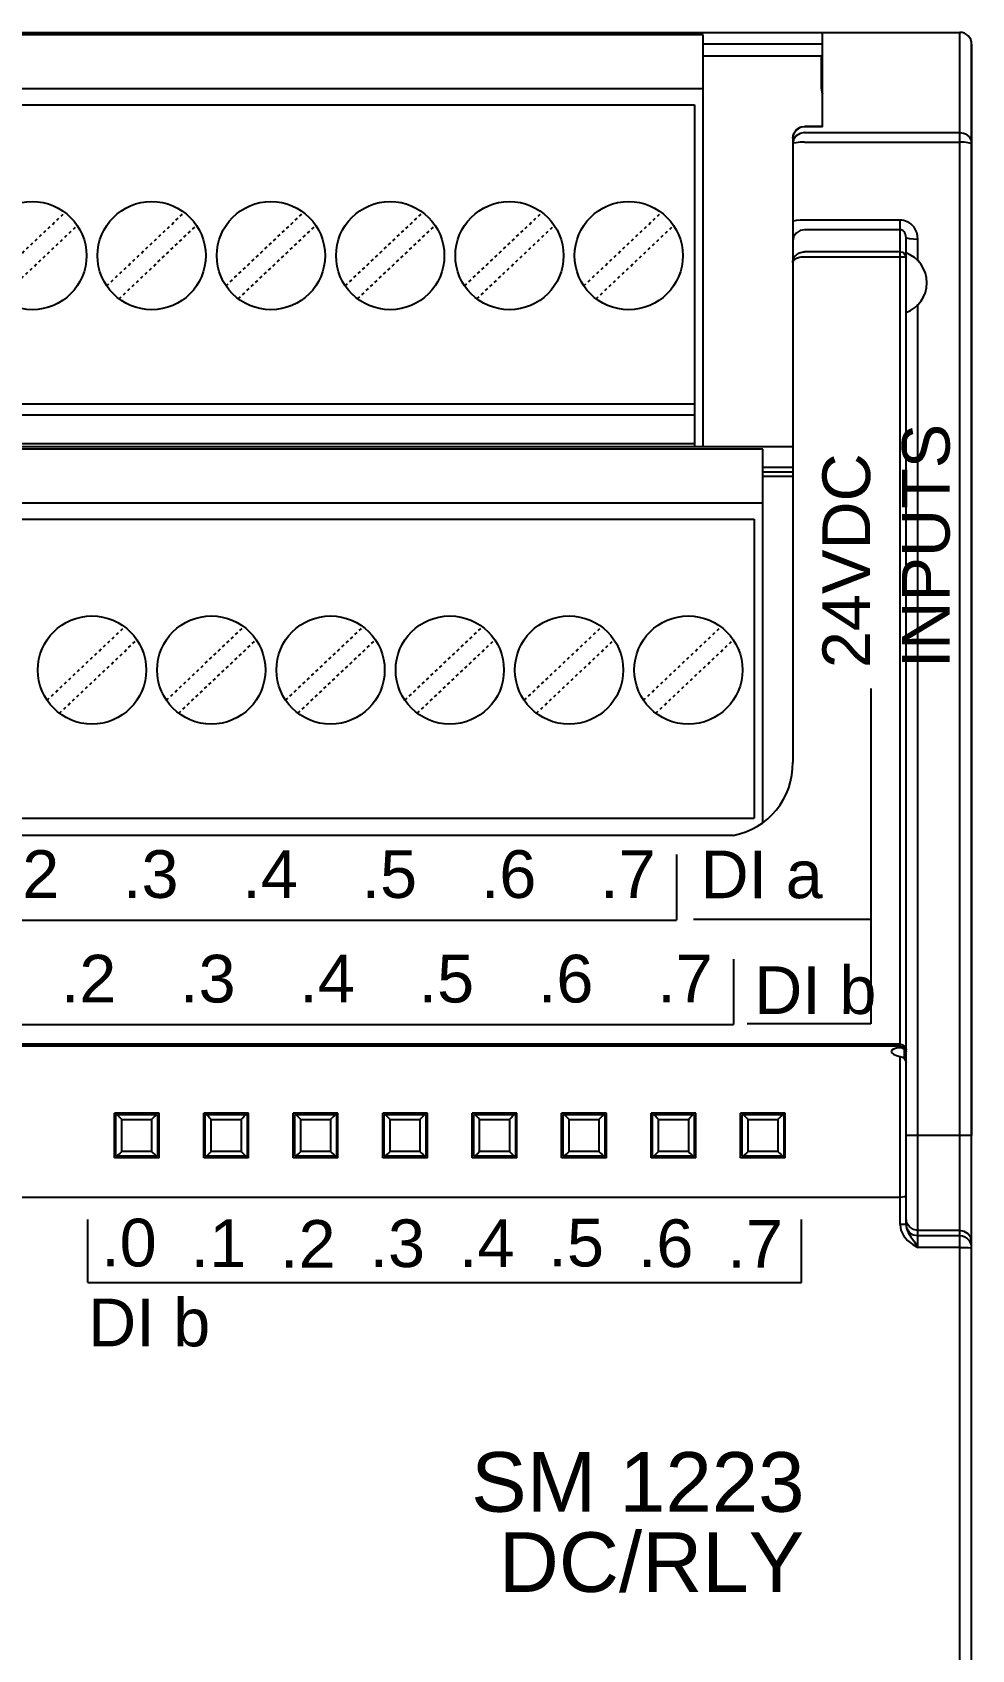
# Model space of a CAD drawing. Header units: inches. Extents: x 57 to 2760, y -193 to 2149.
# Drawn here: x 433.5 to 465, y 1419.4 to 1473.7 of the extents above; entities that cross this region are included whole.
import ezdxf

# ---------------------------------------------------------------- set-up
doc = ezdxf.new("R2010")
doc.units = ezdxf.units.IN
doc.header["$MEASUREMENT"] = 0
doc.linetypes.add('DOT', pattern=[0.2, 0.1, -0.1])
doc.styles.get("Standard").update_dxf_attribs({"font": 'arial.ttf'})

msp = doc.modelspace()

# ---------------------------------------------------------------- linework, layer by layer
at = {"color": 7, "linetype": 'Continuous'}
for p, q in [((395.37329, 1473.68422), (464.57329, 1473.68422)), ((455.97329, 1473.60422), (410.97329, 1473.60422)), ((455.97329, 1459.78895), (455.97329, 1473.60422)), ((459.97329, 1470.51791), (459.97329, 1473.68422)), ((464.57329, 1373.68422), (464.57329, 1473.68422)), ((459.97329, 1473.28422), (455.97329, 1473.28422)), ((464.97329, 1473.28422), (464.97329, 1436.68422)), ((464.97329, 1374.08422), (464.97329, 1473.28422)), ((459.97329, 1472.88422), (455.97329, 1472.88422)), ((459.92329, 1472.88422), (459.92329, 1471.88422)), ((455.97329, 1471.79422), (410.97329, 1471.79422)), ((459.97329, 1471.74784), (459.94488, 1471.74784)), ((411.26329, 1471.25422), (455.68329, 1471.25422)), ((455.68329, 1471.25422), (455.68329, 1459.78895)), ((459.1504, 1470.45221), (459.05727, 1470.36804)), ((459.25765, 1470.50138), (459.1504, 1470.45221)), ((459.22208, 1470.5009), (459.37329, 1470.53058)), ((459.37329, 1470.51791), (459.25765, 1470.50138)), ((459.97329, 1470.53058), (459.37329, 1470.53058)), ((459.97329, 1470.51791), (459.37329, 1470.51791)), ((459.37329, 1470.32249), (464.57329, 1470.32249)), ((458.97329, 1470.13058), (458.97329, 1449.20822)), ((459.00389, 1470.08424), (458.97329, 1469.93594)), ((459.37329, 1470.00264), (464.57329, 1470.00264)), ((462.57329, 1467.38679), (459.37329, 1467.38679)), ((462.57329, 1467.06189), (459.37329, 1467.06189)), ((462.57329, 1439.62007), (462.57329, 1467.38679)), ((462.77329, 1439.47356), (462.77329, 1466.80039)), ((463.17329, 1466.007), (463.17329, 1466.74021)), ((462.57329, 1466.3199), (459.37329, 1466.3199)), ((462.57329, 1466.14705), (459.37329, 1466.14842)), ((463.17329, 1432.92192), (463.17329, 1464.56144)), ((411.26329, 1461.22222), (455.68329, 1461.22222)), ((411.26329, 1460.85511), (455.68329, 1460.85511)), ((411.26329, 1459.89022), (455.68329, 1459.89022)), ((409.97329, 1459.78895), (458.97329, 1459.78895)), ((457.97329, 1459.70422), (412.97329, 1459.70422)), ((457.97329, 1447.17599), (457.97329, 1459.70422)), ((458.97329, 1459.08422), (457.97329, 1459.08422)), ((458.97329, 1458.92674), (457.97329, 1458.92674)), ((458.97329, 1458.78422), (457.97329, 1458.78422)), ((457.97329, 1457.89422), (412.97329, 1457.89422)), ((413.26329, 1457.35422), (457.68329, 1457.35422)), ((457.68329, 1457.35422), (457.68329, 1447.32222)), ((413.26329, 1447.32222), (457.68329, 1447.32222)), ((456.97319, 1446.74622), (411.97329, 1446.74622)), ((462.57329, 1439.7402), (397.37329, 1439.7402)), ((462.57329, 1439.6728), (397.37329, 1439.6728)), ((462.57329, 1433.69686), (462.57329, 1439.32986)), ((462.72329, 1439.25312), (462.72329, 1439.56094)), ((462.77329, 1433.69214), (462.77329, 1439.43507)), ((462.77329, 1434.68066), (462.77329, 1439.12725)), ((436.22329, 1435.93422), (436.22329, 1437.43422)), ((437.72329, 1437.43422), (436.22329, 1437.43422)), ((436.22329, 1437.18422), (436.27329, 1437.18422)), ((436.27329, 1435.98422), (436.27329, 1437.38422)), ((436.27329, 1437.38422), (437.67329, 1437.38422)), ((436.47329, 1437.21993), (437.47329, 1437.21993)), ((436.47336, 1436.1485), (436.47336, 1437.21993)), ((437.47321, 1437.21993), (437.47321, 1436.1485)), ((437.67329, 1437.38422), (437.67329, 1435.98422)), ((437.72329, 1435.93422), (437.72329, 1437.43422)), ((439.22329, 1435.93422), (439.22329, 1437.43422)), ((440.72329, 1437.43422), (439.22329, 1437.43422)), ((439.27329, 1435.98422), (439.27329, 1437.38422)), ((439.27329, 1437.38422), (440.67329, 1437.38422)), ((439.47329, 1437.21993), (440.47329, 1437.21993)), ((439.47336, 1436.1485), (439.47336, 1437.21993)), ((440.47321, 1437.21993), (440.47321, 1436.1485)), ((440.67329, 1437.38422), (440.67329, 1435.98422)), ((440.72329, 1435.93422), (440.72329, 1437.43422)), ((442.22329, 1435.93422), (442.22329, 1437.43422)), ((443.72329, 1437.43422), (442.22329, 1437.43422)), ((442.27329, 1435.98422), (442.27329, 1437.38422)), ((442.27329, 1437.38422), (443.67329, 1437.38422)), ((442.47329, 1437.21993), (443.47329, 1437.21993)), ((442.47336, 1436.1485), (442.47336, 1437.21993)), ((443.47321, 1437.21993), (443.47321, 1436.1485)), ((443.67329, 1437.38422), (443.67329, 1435.98422)), ((443.72329, 1435.93422), (443.72329, 1437.43422)), ((445.22329, 1435.93422), (445.22329, 1437.43422)), ((446.72329, 1437.43422), (445.22329, 1437.43422)), ((445.27329, 1435.98422), (445.27329, 1437.38422)), ((445.27329, 1437.38422), (446.67329, 1437.38422)), ((445.47329, 1437.21993), (446.47329, 1437.21993)), ((445.47336, 1436.1485), (445.47336, 1437.21993)), ((446.47321, 1437.21993), (446.47321, 1436.1485)), ((446.67329, 1437.38422), (446.67329, 1435.98422)), ((446.72329, 1435.93422), (446.72329, 1437.43422)), ((449.72329, 1437.43422), (448.22329, 1437.43422)), ((448.22329, 1435.93422), (448.22329, 1437.43422)), ((448.27329, 1437.38422), (449.67329, 1437.38422)), ((448.27329, 1435.98422), (448.27329, 1437.38422)), ((448.47329, 1437.21993), (449.47329, 1437.21993)), ((448.47336, 1436.1485), (448.47336, 1437.21993)), ((449.47321, 1437.21993), (449.47321, 1436.1485)), ((449.67329, 1437.38422), (449.67329, 1435.98422)), ((449.72329, 1435.93422), (449.72329, 1437.43422)), ((452.72329, 1437.43422), (451.22329, 1437.43422)), ((451.22329, 1435.93422), (451.22329, 1437.43422)), ((451.27329, 1437.38422), (452.67329, 1437.38422)), ((451.27329, 1435.98422), (451.27329, 1437.38422)), ((451.47329, 1437.21993), (452.47329, 1437.21993)), ((451.47336, 1436.1485), (451.47336, 1437.21993)), ((452.47321, 1437.21993), (452.47321, 1436.1485)), ((452.67329, 1437.38422), (452.67329, 1435.98422)), ((452.72329, 1435.93422), (452.72329, 1437.43422)), ((455.72329, 1437.43422), (454.22329, 1437.43422)), ((454.22329, 1435.93422), (454.22329, 1437.43422)), ((454.27329, 1437.38422), (455.67329, 1437.38422)), ((454.27329, 1435.98422), (454.27329, 1437.38422)), ((454.47329, 1437.21993), (455.47329, 1437.21993)), ((454.47336, 1436.1485), (454.47336, 1437.21993)), ((455.47321, 1437.21993), (455.47321, 1436.1485)), ((455.67329, 1437.38422), (455.67329, 1435.98422)), ((455.72329, 1435.93422), (455.72329, 1437.43422)), ((458.72329, 1437.43422), (457.22329, 1437.43422)), ((457.22329, 1435.93422), (457.22329, 1437.43422)), ((457.27329, 1437.38422), (458.67329, 1437.38422)), ((457.27329, 1435.98422), (457.27329, 1437.38422)), ((457.47329, 1437.21993), (458.47329, 1437.21993)), ((457.47336, 1436.1485), (457.47336, 1437.21993)), ((458.47321, 1437.21993), (458.47321, 1436.1485)), ((458.67329, 1437.38422), (458.67329, 1435.98422)), ((458.67329, 1437.18422), (458.72329, 1437.18422)), ((458.72329, 1435.93422), (458.72329, 1437.43422)), ((464.97329, 1436.68422), (462.77329, 1436.68422)), ((436.22329, 1436.18422), (436.27329, 1436.18422)), ((437.47329, 1436.1485), (436.47329, 1436.1485)), ((440.47329, 1436.1485), (439.47329, 1436.1485)), ((443.47329, 1436.1485), (442.47329, 1436.1485)), ((446.47329, 1436.1485), (445.47329, 1436.1485)), ((449.47329, 1436.1485), (448.47329, 1436.1485)), ((452.47329, 1436.1485), (451.47329, 1436.1485)), ((455.47329, 1436.1485), (454.47329, 1436.1485)), ((458.47329, 1436.1485), (457.47329, 1436.1485)), ((458.67329, 1436.18422), (458.72329, 1436.18422)), ((437.72329, 1435.93422), (436.22329, 1435.93422)), ((437.67329, 1435.98422), (436.27329, 1435.98422)), ((440.72329, 1435.93422), (439.22329, 1435.93422)), ((440.67329, 1435.98422), (439.27329, 1435.98422)), ((443.72329, 1435.93422), (442.22329, 1435.93422)), ((443.67329, 1435.98422), (442.27329, 1435.98422)), ((446.72329, 1435.93422), (445.22329, 1435.93422)), ((446.67329, 1435.98422), (445.27329, 1435.98422)), ((449.72329, 1435.93422), (448.22329, 1435.93422)), ((449.67329, 1435.98422), (448.27329, 1435.98422)), ((452.72329, 1435.93422), (451.22329, 1435.93422)), ((452.67329, 1435.98422), (451.27329, 1435.98422)), ((455.72329, 1435.93422), (454.22329, 1435.93422)), ((455.67329, 1435.98422), (454.27329, 1435.98422)), ((458.72329, 1435.93422), (457.22329, 1435.93422)), ((458.67329, 1435.98422), (457.27329, 1435.98422)), ((462.57329, 1434.60034), (397.37329, 1434.60034)), ((462.80373, 1433.74238), (462.77329, 1433.89487)), ((462.67329, 1433.69623), (462.57329, 1433.69686)), ((464.57329, 1433.4964), (463.17329, 1433.4964)), ((464.57329, 1433.3116), (463.17329, 1433.3116)), ((464.57329, 1432.92192), (463.17329, 1432.92192)), ((464.97329, 1414.27052), (464.97329, 1433.09792))]:
    msp.add_line(p, q, dxfattribs=at)
at = {"linetype": 'DOT'}
for p, q in [((431.96743, 1465.18099), (434.56651, 1467.64304)), ((435.96743, 1465.18099), (438.56651, 1467.64304)), ((439.96743, 1465.18099), (442.56651, 1467.64304)), ((443.96743, 1465.18099), (446.56651, 1467.64304)), ((447.96743, 1465.18099), (450.56651, 1467.64304)), ((451.96743, 1465.18099), (454.56651, 1467.64304)), ((432.38006, 1464.7454), (434.97914, 1467.20745)), ((436.38006, 1464.7454), (438.97914, 1467.20745)), ((440.38006, 1464.7454), (442.97914, 1467.20745)), ((444.38006, 1464.7454), (446.97914, 1467.20745)), ((448.38006, 1464.7454), (450.97914, 1467.20745)), ((452.38006, 1464.7454), (454.97914, 1467.20745)), ((433.96743, 1451.28099), (436.56651, 1453.74304)), ((437.96743, 1451.28099), (440.56651, 1453.74304)), ((441.96743, 1451.28099), (444.56651, 1453.74304)), ((445.96743, 1451.28099), (448.56651, 1453.74304)), ((449.96743, 1451.28099), (452.56651, 1453.74304)), ((453.96743, 1451.28099), (456.56651, 1453.74304)), ((434.38006, 1450.8454), (436.97914, 1453.30745)), ((438.38006, 1450.8454), (440.97914, 1453.30745)), ((442.38006, 1450.8454), (444.97914, 1453.30745)), ((446.38006, 1450.8454), (448.97914, 1453.30745)), ((450.38006, 1450.8454), (452.97914, 1453.30745)), ((454.38006, 1450.8454), (456.97914, 1453.30745))]:
    msp.add_line(p, q, dxfattribs=at)
for p, q in [((461.59361, 1451.67871), (461.59361, 1440.42706)), ((455.0736, 1446.1037), (455.0736, 1443.90911)), ((419.6436, 1443.90911), (455.0736, 1443.90911)), ((461.59361, 1443.92214), (455.64131, 1443.92214)), ((456.98717, 1442.59625), (456.98717, 1440.40166)), ((421.55717, 1440.40166), (456.98717, 1440.40166)), ((461.59361, 1440.42706), (457.44085, 1440.42706)), ((435.32887, 1431.74951), (435.32887, 1433.86554)), ((459.26797, 1431.74951), (459.26797, 1433.86554)), ((435.32887, 1431.74951), (459.26797, 1431.74951))]:
    msp.add_line(p, q)
at = {"color": 7, "linetype": 'Continuous'}
for points in [[(458.97329, 1470.13058), (459.00268, 1470.28109), (459.08973, 1470.41271), (459.22208, 1470.5009)], [(459.05727, 1470.36804), (458.99443, 1470.25484), (458.97329, 1470.13058)], [(459.37329, 1470.32249), (459.22118, 1470.29345), (459.09095, 1470.20976), (459.00389, 1470.08424)], [(464.57329, 1470.32249), (464.63328, 1470.31812), (464.69775, 1470.3033), (464.76402, 1470.27571), (464.82855, 1470.23354), (464.88686, 1470.17593), (464.93339, 1470.10422), (464.96317, 1470.02233), (464.97329, 1469.93594)], [(459.37329, 1470.00264), (459.22118, 1469.99763), (459.09095, 1469.98319), (459.00389, 1469.96153), (458.97329, 1469.93594)], [(464.97329, 1469.93594), (464.94317, 1469.96133), (464.85654, 1469.98303), (464.72663, 1469.99754), (464.57329, 1470.00264)], [(459.37329, 1467.38679), (459.22021, 1467.38211), (459.09044, 1467.36879), (459.00373, 1467.34885), (458.97329, 1467.32532)], [(459.37329, 1467.06189), (459.22021, 1467.03248), (459.09044, 1466.94872), (459.00373, 1466.82337), (458.97329, 1466.67552)], [(463.17329, 1466.74021), (463.16218, 1466.86402), (463.13328, 1466.97228), (463.09189, 1467.0653), (463.04188, 1467.14395), (462.98665, 1467.20881), (462.92926, 1467.26065), (462.87172, 1467.3011), (462.81446, 1467.33223), (462.75672, 1467.35582), (462.69733, 1467.37281), (462.636, 1467.38325), (462.57329, 1467.38679)], [(462.77329, 1466.80039), (462.76958, 1466.85044), (462.75995, 1466.89421), (462.74615, 1466.93182), (462.72948, 1466.96363), (462.71107, 1466.98987), (462.69194, 1467.01085), (462.67276, 1467.02721), (462.65367, 1467.03981), (462.63443, 1467.04935), (462.61463, 1467.05623), (462.59419, 1467.06045), (462.57329, 1467.06189)], [(463.17329, 1466.74021), (463.02021, 1466.74479), (462.89044, 1466.75784), (462.80373, 1466.77736), (462.77329, 1466.80039)], [(458.97329, 1465.96917), (458.97602, 1466.01015), (458.98412, 1466.05029), (458.99738, 1466.08909), (459.01549, 1466.126), (459.03808, 1466.16056), (459.0647, 1466.19235), (459.09501, 1466.22113), (459.12871, 1466.24671), (459.16532, 1466.26877), (459.20419, 1466.28702), (459.24463, 1466.30126), (459.28609, 1466.31146), (459.32872, 1466.31771), (459.37329, 1466.3199)], [(459.37329, 1466.14705), (459.32872, 1466.14595), (459.28609, 1466.14278), (459.24463, 1466.1376), (459.20418, 1466.13038), (459.16531, 1466.12112), (459.12871, 1466.10993), (459.09501, 1466.09695), (459.0647, 1466.08236), (459.03808, 1466.06623), (459.01549, 1466.04871), (458.99738, 1466.02999), (458.98412, 1466.01032), (458.97602, 1465.98997), (458.97329, 1465.96919)], [(462.57329, 1466.3199), (462.64886, 1466.30557), (462.71378, 1466.26421), (462.75795, 1466.20089), (462.77329, 1466.12671)], [(462.77329, 1466.12671), (462.75795, 1466.13452), (462.71378, 1466.14119), (462.64886, 1466.14555), (462.57329, 1466.14705)], [(462.57329, 1439.62007), (462.45157, 1439.60576), (462.35544, 1439.58141), (462.29424, 1439.54683), (462.27329, 1439.5033)], [(462.27329, 1439.5033), (462.29424, 1439.45399), (462.35544, 1439.4041), (462.45157, 1439.36039), (462.57329, 1439.32986)], [(462.57329, 1439.7402), (462.63488, 1439.73126), (462.68955, 1439.70594), (462.73323, 1439.66672), (462.76269, 1439.61537), (462.77329, 1439.55633)], [(462.57329, 1439.6728), (462.64982, 1439.65764), (462.71471, 1439.61445), (462.75806, 1439.54981), (462.77329, 1439.47356)], [(462.72329, 1439.56094), (462.65515, 1439.60762), (462.57329, 1439.62007)], [(462.57329, 1439.32986), (462.65516, 1439.30334), (462.72329, 1439.25312)], [(462.77329, 1439.43507), (462.76041, 1439.50227), (462.72329, 1439.56094)], [(462.72329, 1439.25312), (462.76041, 1439.19445), (462.77329, 1439.12725)], [(436.47329, 1437.21993), (436.41903, 1437.27507), (436.36654, 1437.32981), (436.31595, 1437.38422)], [(437.47329, 1437.21993), (437.52754, 1437.27507), (437.58003, 1437.32981), (437.63062, 1437.38422)], [(439.47329, 1437.21993), (439.41904, 1437.27505), (439.36655, 1437.3298), (439.31595, 1437.38422)], [(440.47329, 1437.21993), (440.52753, 1437.27505), (440.58002, 1437.3298), (440.63062, 1437.38422)], [(442.47329, 1437.21993), (442.41906, 1437.27504), (442.36656, 1437.32979), (442.31595, 1437.38422)], [(443.47329, 1437.21993), (443.52751, 1437.27504), (443.58001, 1437.32979), (443.63062, 1437.38422)], [(445.47329, 1437.21993), (445.41907, 1437.27503), (445.36658, 1437.32977), (445.31595, 1437.38422)], [(446.47329, 1437.21993), (446.5275, 1437.27503), (446.57999, 1437.32977), (446.63062, 1437.38422)], [(448.47329, 1437.21993), (448.41908, 1437.27502), (448.36659, 1437.32976), (448.31595, 1437.38422)], [(449.47329, 1437.21993), (449.52749, 1437.27502), (449.57998, 1437.32976), (449.63062, 1437.38422)], [(451.47329, 1437.21993), (451.41909, 1437.27501), (451.36659, 1437.32975), (451.31595, 1437.38422)], [(452.47329, 1437.21993), (452.52748, 1437.27501), (452.57997, 1437.32975), (452.63062, 1437.38422)], [(454.47329, 1437.21993), (454.4191, 1437.275), (454.3666, 1437.32975), (454.31595, 1437.38422)], [(455.47329, 1437.21993), (455.52747, 1437.275), (455.57997, 1437.32975), (455.63062, 1437.38422)], [(457.47329, 1437.21993), (457.4191, 1437.275), (457.3666, 1437.32974), (457.31595, 1437.38422)], [(458.47329, 1437.21993), (458.52747, 1437.275), (458.57997, 1437.32974), (458.63062, 1437.38422)], [(436.47329, 1436.1485), (436.41903, 1436.09337), (436.36654, 1436.03862), (436.31595, 1435.98422)], [(437.47329, 1436.1485), (437.52754, 1436.09337), (437.58003, 1436.03862), (437.63062, 1435.98422)], [(439.47329, 1436.1485), (439.41904, 1436.09338), (439.36655, 1436.03864), (439.31595, 1435.98422)], [(440.47329, 1436.1485), (440.52753, 1436.09338), (440.58002, 1436.03864), (440.63062, 1435.98422)], [(442.47329, 1436.1485), (442.41906, 1436.0934), (442.36656, 1436.03865), (442.31595, 1435.98422)], [(443.47329, 1436.1485), (443.52751, 1436.0934), (443.58001, 1436.03865), (443.63062, 1435.98422)], [(445.47329, 1436.1485), (445.41907, 1436.09341), (445.36658, 1436.03866), (445.31595, 1435.98422)], [(446.47329, 1436.1485), (446.5275, 1436.09341), (446.57999, 1436.03866), (446.63062, 1435.98422)], [(448.47329, 1436.1485), (448.41908, 1436.09342), (448.36659, 1436.03868), (448.31595, 1435.98422)], [(449.47329, 1436.1485), (449.52749, 1436.09342), (449.57998, 1436.03868), (449.63062, 1435.98422)], [(451.47329, 1436.1485), (451.41909, 1436.09343), (451.36659, 1436.03868), (451.31595, 1435.98422)], [(452.47329, 1436.1485), (452.52748, 1436.09343), (452.57997, 1436.03868), (452.63062, 1435.98422)], [(454.47329, 1436.1485), (454.4191, 1436.09344), (454.3666, 1436.03869), (454.31595, 1435.98422)], [(455.47329, 1436.1485), (455.52747, 1436.09344), (455.57997, 1436.03869), (455.63062, 1435.98422)], [(457.47329, 1436.1485), (457.4191, 1436.09344), (457.3666, 1436.03869), (457.31595, 1435.98422)], [(458.47329, 1436.1485), (458.52747, 1436.09344), (458.57997, 1436.03869), (458.63062, 1435.98422)], [(462.77329, 1434.68066), (462.75938, 1434.65083), (462.71809, 1434.62489), (462.65323, 1434.60691), (462.57329, 1434.60034)], [(462.57329, 1433.69686), (462.60069, 1433.50986), (462.6835, 1433.32906), (462.82203, 1433.1635), (462.9986, 1433.02719), (463.17329, 1432.92192)], [(462.77329, 1433.6921), (462.74649, 1433.69448), (462.67329, 1433.69623)], [(462.77329, 1433.69214), (462.79162, 1433.5619), (462.84703, 1433.4288), (462.93934, 1433.28576), (463.05669, 1433.11576), (463.17329, 1432.92192)], [(463.17329, 1433.3116), (463.02021, 1433.34193), (462.89044, 1433.42831), (462.80373, 1433.55758), (462.77673, 1433.69283)], [(463.17329, 1433.4964), (463.02021, 1433.52673), (462.89044, 1433.61311), (462.80373, 1433.74238)], [(464.97329, 1433.09792), (464.94284, 1433.25041), (464.85613, 1433.37968), (464.72636, 1433.46606), (464.57329, 1433.4964)], [(464.88092, 1433.16781), (464.82179, 1433.22537), (464.74815, 1433.2715), (464.66352, 1433.30133), (464.57329, 1433.3116)], [(464.57329, 1432.92192), (464.72692, 1432.92124), (464.85707, 1432.91932), (464.94361, 1432.91644), (464.97329, 1432.91312)], [(464.97329, 1432.91312), (464.96871, 1432.97324), (464.95322, 1433.03774), (464.92451, 1433.10381), (464.88092, 1433.16781)]]:
    msp.add_lwpolyline(points, dxfattribs=at)
for centre in [(433.47329, 1466.19422), (437.47329, 1466.19422), (441.47329, 1466.19422), (445.47329, 1466.19422), (449.47329, 1466.19422), (453.47329, 1466.19422), (435.47329, 1452.29422), (439.47329, 1452.29422), (443.47329, 1452.29422), (447.47329, 1452.29422), (451.47329, 1452.29422), (455.47329, 1452.29422)]:
    msp.add_circle(centre, 1.815, dxfattribs=at)
for centre, radius, start, end in [((464.57329, 1473.28422), 0.4, 0, 90), ((460.72329, 1471.88422), 0.8, 180, 199.697267), ((462.409, 1465.28422), 1.06429, 290.01596, 69.98404), ((456.53421, 1449.14627), 2.43986, 280.365181, 1.455004), ((437.87329, 1437.38422), 0.2, 180, 219.509619), ((437.87329, 1437.38422), 0.2, 210, 219.509619), ((439.07329, 1437.38422), 0.2, 320.490381, 0), ((440.87329, 1437.38422), 0.2, 180, 219.509619), ((440.87329, 1437.38422), 0.2, 210, 219.509619), ((442.07329, 1437.38422), 0.2, 320.490381, 0), ((443.87329, 1437.38422), 0.2, 180, 219.509619), ((443.87329, 1437.38422), 0.2, 210, 219.509619), ((445.07329, 1437.38422), 0.2, 320.490381, 0), ((446.87329, 1437.38422), 0.2, 180, 219.509619), ((446.87329, 1437.38422), 0.2, 210, 219.509619), ((448.07329, 1437.38422), 0.2, 320.490381, 0), ((449.87329, 1437.38422), 0.2, 180, 219.509619), ((449.87329, 1437.38422), 0.2, 210, 219.509619), ((451.07329, 1437.38422), 0.2, 320.490381, 0), ((452.87329, 1437.38422), 0.2, 180, 219.509619), ((452.87329, 1437.38422), 0.2, 210, 219.509619), ((454.07329, 1437.38422), 0.2, 320.490381, 0), ((455.87329, 1437.38422), 0.2, 180, 219.509619), ((455.87329, 1437.38422), 0.2, 210, 219.509619), ((457.07329, 1437.38422), 0.2, 320.490381, 0), ((437.87329, 1435.98422), 0.2, 140.490381, 180), ((437.87329, 1435.98422), 0.2, 140.490381, 150), ((439.07329, 1435.98422), 0.2, 0, 39.509619), ((439.07329, 1435.98422), 0.2, 0, 39.509599), ((440.87329, 1435.98422), 0.2, 140.490381, 180), ((440.87329, 1435.98422), 0.2, 140.490381, 150), ((442.07329, 1435.98422), 0.2, 0, 39.509619), ((442.07329, 1435.98422), 0.2, 0, 39.509599), ((443.87329, 1435.98422), 0.2, 140.490381, 180), ((443.87329, 1435.98422), 0.2, 140.490381, 150), ((445.07329, 1435.98422), 0.2, 0, 39.509619), ((445.07329, 1435.98422), 0.2, 0, 39.509599), ((446.87329, 1435.98422), 0.2, 140.490381, 180), ((446.87329, 1435.98422), 0.2, 140.490381, 150), ((448.07329, 1435.98422), 0.2, 0, 39.509619), ((448.07329, 1435.98422), 0.2, 0, 39.509599), ((449.87329, 1435.98422), 0.2, 140.490381, 180), ((449.87329, 1435.98422), 0.2, 140.490381, 150), ((451.07329, 1435.98422), 0.2, 0, 39.509619), ((451.07329, 1435.98422), 0.2, 0, 39.509599), ((452.87329, 1435.98422), 0.2, 140.490381, 180), ((452.87329, 1435.98422), 0.2, 140.490381, 150), ((454.07329, 1435.98422), 0.2, 0, 39.509619), ((454.07329, 1435.98422), 0.2, 0, 39.509599), ((455.87329, 1435.98422), 0.2, 140.490381, 180), ((455.87329, 1435.98422), 0.2, 140.490381, 150), ((457.07329, 1435.98422), 0.2, 0, 39.509619), ((457.07329, 1435.98422), 0.2, 0, 39.509599)]:
    msp.add_arc(centre, radius, start, end, dxfattribs=at)

# ---------------------------------------------------------------- texts
at = {"insert": (459.96862, 1452.35725), "char_height": 1.6, "width": 12.8565333, "attachment_point": 1, "rotation": 90}
msp.add_mtext('24VDC INPUTS', dxfattribs=at)
for s, insert, char_height, width, attachment_point in [('.2', (433.44409, 1446.2496), 1.6, 5.3067617, 2), ('.3', (437.44409, 1446.2496), 1.6, 5.3067617, 2), ('.4', (441.44409, 1446.2496), 1.6, 5.3067617, 2), ('.5', (445.44409, 1446.2496), 1.6, 5.3067617, 2), ('.6', (449.44409, 1446.2496), 1.6, 5.3067617, 2), ('.7', (453.44409, 1446.2496), 1.6, 5.3067617, 2), ('DI a', (455.88135, 1445.42892), 1.6, 5.3067617, 4), ('.2', (435.35765, 1442.74215), 1.6, 5.3067617, 2), ('.3', (439.35765, 1442.74215), 1.6, 5.3067617, 2), ('.4', (443.35765, 1442.74215), 1.6, 5.3067617, 2), ('.5', (447.35765, 1442.74215), 1.6, 5.3067617, 2), ('.6', (451.35765, 1442.74215), 1.6, 5.3067617, 2), ('.7', (455.35765, 1442.74215), 1.6, 5.3067617, 2), ('DI b', (457.68089, 1441.54549), 1.6, 5.3067617, 4), ('.0', (436.71139, 1432.26596), 1.6, 6.9302573, 8), ('.1', (439.71139, 1432.26596), 1.6, 6.9302573, 8), ('.2', (442.71139, 1432.24338), 1.6, 6.9302573, 8), ('.3', (445.71133, 1432.24338), 1.6, 6.9302573, 8), ('.4', (448.71132, 1432.26596), 1.6, 6.9302573, 8), ('.5', (451.71132, 1432.26596), 1.6, 6.9302573, 8), ('.6', (454.71132, 1432.24338), 1.6, 6.9302573, 8), ('.7', (457.71126, 1432.24338), 1.6, 6.9302573, 8), ('DI b', (435.34177, 1430.39746), 1.6, 5.4702222, 4), ('SM 1223', (459.36872, 1426.05989), 2, 16.32, 3), ('DC/RLY', (459.35751, 1423.37095), 2, 16.32, 3)]:
    msp.add_mtext(s, dxfattribs=dict(insert=insert, char_height=char_height, width=width, attachment_point=attachment_point))

doc.saveas('drawing.dxf')
